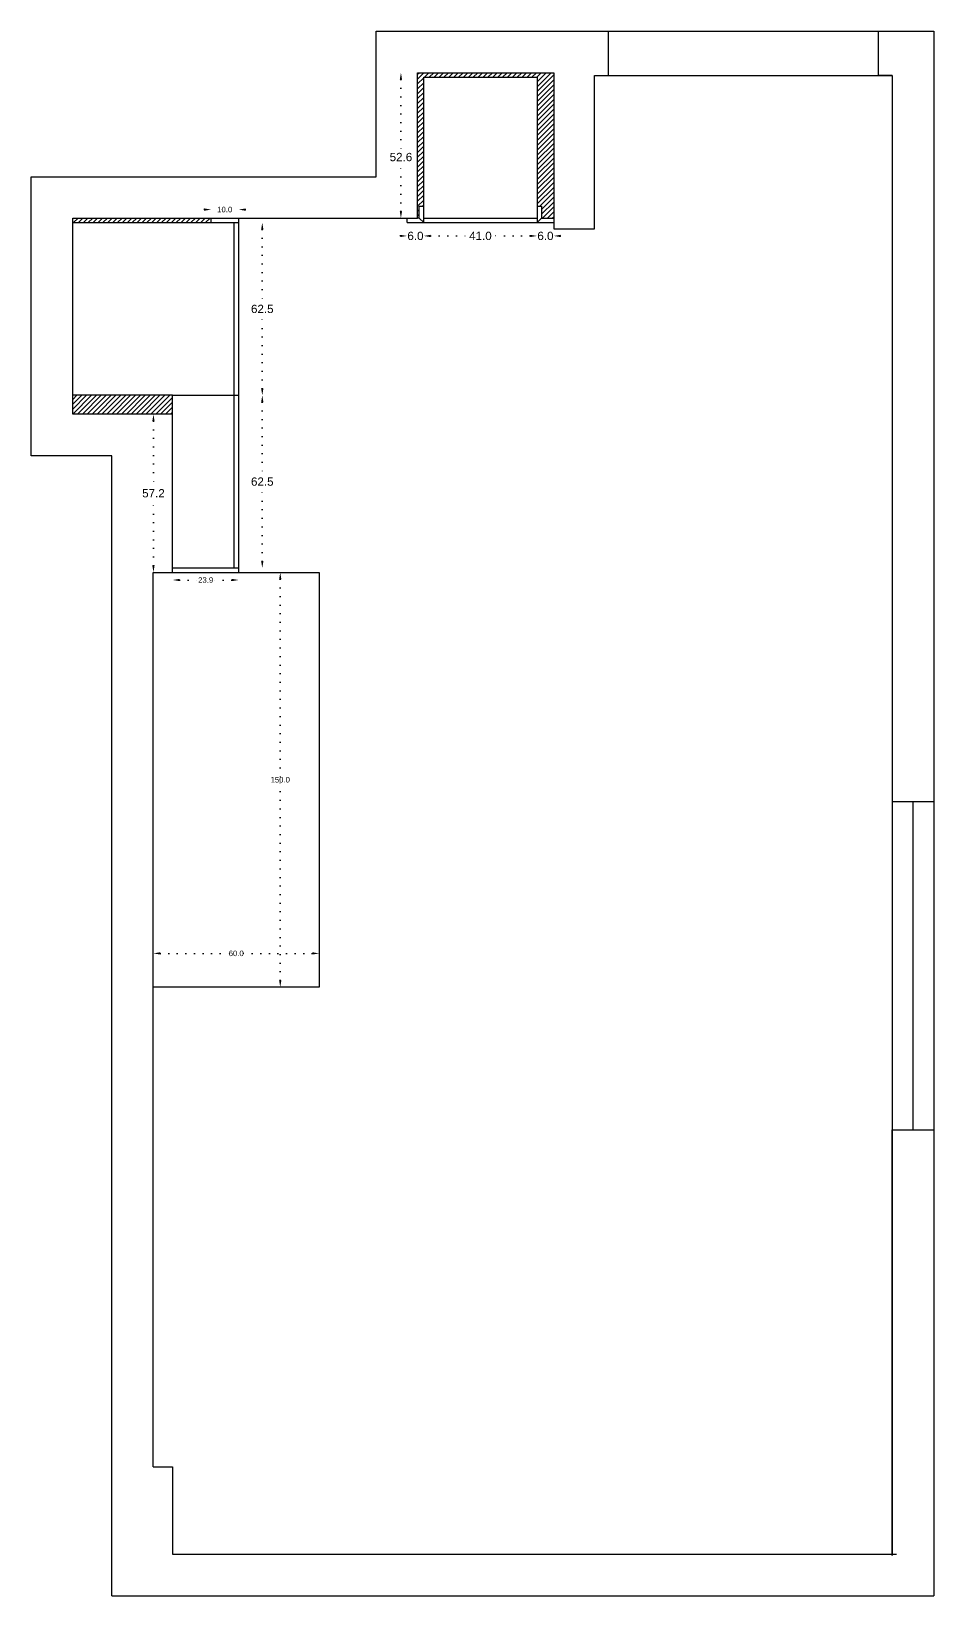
# Model space of a CAD drawing. Header units: centimetres. Extents: x 57 to 5031, y 102 to 2747.
# Drawn here: x 1850 to 2176, y 115 to 681 of the extents above; entities that cross this region are included whole.
import ezdxf

# ---------------------------------------------------------------- set-up
doc = ezdxf.new("R2010")
doc.units = ezdxf.units.CM
doc.header["$MEASUREMENT"] = 0
doc.linetypes.add('ACAD_ISO07W100', pattern=[3, 0, -3])
doc.styles.get("Standard").update_dxf_attribs({"font": 'arial.ttf'})
doc.dimstyles.new('Copy of Standard', dxfattribs={"dimtxt": 2, "dimasz": 2.5, "dimexe": 0.18, "dimexo": 0.0625, "dimgap": 0.09, "dimtad": 0, "dimtih": 1, "dimtoh": 1, "dimdec": 1, "dimzin": 0, "dimdsep": 46, "dimtxsty": 'Standard', "dimcen": 0.09, "dimse1": 1, "dimse2": 1, "dimadec": 0, "dimazin": 0, "dimtfac": 1, "dimtdec": 1, "dimtofl": 0, "dimtmove": 0, "dimatfit": 3, "dimfxl": 1, "dimtolj": 1, "dimtzin": 0, "dimarcsym": 0})
doc.dimstyles.get("Standard").update_dxf_attribs({"dimtxt": 3, "dimasz": 2.5, "dimexe": 0.18, "dimexo": 0.0625, "dimgap": 0.09, "dimtad": 0, "dimtih": 1, "dimtoh": 1, "dimdec": 1, "dimzin": 0, "dimdsep": 46, "dimtxsty": 'Standard', "dimcen": 0.09, "dimse1": 1, "dimse2": 1, "dimadec": 0, "dimazin": 0, "dimtfac": 1, "dimtdec": 1, "dimtofl": 0, "dimtmove": 0, "dimatfit": 3, "dimfxl": 1, "dimtolj": 1, "dimtzin": 0, "dimarcsym": 0})

# ---------------------------------------------------------------- blocks, each defined once
blk = doc.blocks.new('*D55')
at = {"color": 0, "linetype": 'ACAD_ISO07W100', "lineweight": -2, "transparency": 16777216}
for p, q in [((1933.34, 609.27), (1933.34, 582.16)), ((1933.34, 551.82), (1933.34, 578.92))]:
    blk.add_line(p, q, dxfattribs=at)
at = {"color": 0, "transparency": 16777216}
for points in [[(1932.92, 609.27), (1933.76, 609.27), (1933.34, 611.77)], [(1932.92, 551.82), (1933.76, 551.82), (1933.34, 549.32)]]:
    blk.add_solid(points, dxfattribs=at)
at = {"layer": 'Defpoints', "color": 0, "transparency": 16777216}
for p in [(1924.82, 611.77), (1924.82, 549.32), (1933.34, 549.32)]:
    blk.add_point(p, dxfattribs=at)
at = {"color": 0, "transparency": 16777216, "insert": (1933.34, 580.54), "char_height": 3, "attachment_point": 5}
blk.add_mtext('\\A1;62.5', dxfattribs=at)
blk = doc.blocks.new('*D56')
at = {"color": 0, "linetype": 'ACAD_ISO07W100', "lineweight": -2, "transparency": 16777216}
for p, q in [((1933.34, 546.82), (1933.34, 519.71)), ((1933.34, 489.37), (1933.34, 516.47))]:
    blk.add_line(p, q, dxfattribs=at)
at = {"color": 0, "transparency": 16777216}
for points in [[(1932.92, 546.82), (1933.76, 546.82), (1933.34, 549.32)], [(1932.92, 489.37), (1933.76, 489.37), (1933.34, 486.87)]]:
    blk.add_solid(points, dxfattribs=at)
at = {"layer": 'Defpoints', "color": 0, "transparency": 16777216}
for p in [(1924.82, 549.32), (1924.82, 486.87), (1933.34, 486.87)]:
    blk.add_point(p, dxfattribs=at)
at = {"color": 0, "transparency": 16777216, "insert": (1933.34, 518.09), "char_height": 3, "attachment_point": 5}
blk.add_mtext('\\A1;62.5', dxfattribs=at)
blk = doc.blocks.new('*D57')
at = {"color": 0, "linetype": 'ACAD_ISO07W100', "lineweight": -2, "transparency": 16777216}
for p, q in [((1893.99, 539.97), (1893.99, 515.49)), ((1893.99, 487.77), (1893.99, 512.24))]:
    blk.add_line(p, q, dxfattribs=at)
at = {"color": 0, "transparency": 16777216}
for points in [[(1893.57, 539.97), (1894.4, 539.97), (1893.99, 542.47)], [(1893.57, 487.77), (1894.4, 487.77), (1893.99, 485.27)]]:
    blk.add_solid(points, dxfattribs=at)
at = {"layer": 'Defpoints', "color": 0, "transparency": 16777216}
for p in [(1900.92, 542.47), (1893.99, 485.27), (1900.92, 485.27)]:
    blk.add_point(p, dxfattribs=at)
at = {"color": 0, "transparency": 16777216, "insert": (1893.99, 513.87), "char_height": 3, "attachment_point": 5}
blk.add_mtext('\\A1;57.2', dxfattribs=at)
blk = doc.blocks.new('*D58')
at = {"color": 0, "linetype": 'ACAD_ISO07W100', "lineweight": -2, "transparency": 16777216}
for p, q in [((1994.22, 606.95), (2008.18, 606.95)), ((2030.22, 606.95), (2016.26, 606.95))]:
    blk.add_line(p, q, dxfattribs=at)
at = {"color": 0, "transparency": 16777216}
for points in [[(1994.22, 607.36), (1994.22, 606.53), (1991.72, 606.95)], [(2030.22, 607.36), (2030.22, 606.53), (2032.72, 606.95)]]:
    blk.add_solid(points, dxfattribs=at)
at = {"layer": 'Defpoints', "color": 0, "transparency": 16777216}
for p in [(1991.72, 664.37), (2032.72, 664.37), (1991.72, 606.95)]:
    blk.add_point(p, dxfattribs=at)
at = {"color": 0, "transparency": 16777216, "insert": (2012.22, 606.95), "char_height": 3, "attachment_point": 5}
blk.add_mtext('\\A1;41.0', dxfattribs=at)
blk = doc.blocks.new('*D59')
at = {"color": 0, "linetype": 'ACAD_ISO07W100', "lineweight": -2, "transparency": 16777216}
for p, q in [((1983.48, 663.47), (1983.48, 637.09)), ((1983.48, 615.87), (1983.48, 633.85))]:
    blk.add_line(p, q, dxfattribs=at)
at = {"color": 0, "transparency": 16777216}
for points in [[(1983.06, 663.47), (1983.89, 663.47), (1983.48, 665.97)], [(1983.06, 615.87), (1983.89, 615.87), (1983.48, 613.37)]]:
    blk.add_solid(points, dxfattribs=at)
at = {"layer": 'Defpoints', "color": 0, "transparency": 16777216}
for p in [(2032.72, 665.97), (1983.48, 613.37), (2032.72, 613.37)]:
    blk.add_point(p, dxfattribs=at)
at = {"color": 0, "transparency": 16777216, "insert": (1983.48, 635.47), "char_height": 3, "attachment_point": 5}
blk.add_mtext('\\A1;52.6', dxfattribs=at)
blk = doc.blocks.new('*D61')
at = {"color": 0, "linetype": 'ACAD_ISO07W100', "lineweight": -2, "transparency": 16777216}
for p, q in [((2030.22, 606.95), (2027.72, 606.95)), ((2041.22, 606.95), (2043.72, 606.95))]:
    blk.add_line(p, q, dxfattribs=at)
at = {"color": 0, "transparency": 16777216}
for points in [[(2030.22, 607.36), (2030.22, 606.53), (2032.72, 606.95)], [(2041.22, 607.36), (2041.22, 606.53), (2038.72, 606.95)]]:
    blk.add_solid(points, dxfattribs=at)
at = {"layer": 'Defpoints', "color": 0, "transparency": 16777216}
for p in [(2032.72, 611.77), (2038.72, 611.77), (2038.72, 606.95)]:
    blk.add_point(p, dxfattribs=at)
at = {"color": 0, "transparency": 16777216, "insert": (2035.72, 606.95), "char_height": 3, "attachment_point": 5}
blk.add_mtext('\\A1;6.0', dxfattribs=at)
blk = doc.blocks.new('*D62')
at = {"color": 0, "linetype": 'ACAD_ISO07W100', "lineweight": -2, "transparency": 16777216}
for p, q in [((1983.22, 606.95), (1980.72, 606.95)), ((1994.22, 606.95), (1996.72, 606.95))]:
    blk.add_line(p, q, dxfattribs=at)
at = {"color": 0, "transparency": 16777216}
for points in [[(1983.22, 607.36), (1983.22, 606.53), (1985.72, 606.95)], [(1994.22, 607.36), (1994.22, 606.53), (1991.72, 606.95)]]:
    blk.add_solid(points, dxfattribs=at)
at = {"layer": 'Defpoints', "color": 0, "transparency": 16777216}
for p in [(1985.72, 611.77), (1991.72, 611.77), (1985.72, 606.95)]:
    blk.add_point(p, dxfattribs=at)
at = {"color": 0, "transparency": 16777216, "insert": (1988.72, 606.95), "char_height": 3, "attachment_point": 5}
blk.add_mtext('\\A1;6.0', dxfattribs=at)
blk = doc.blocks.new('*D98')
at = {"color": 0, "linetype": 'ACAD_ISO07W100', "lineweight": -2, "transparency": 16777216}
for p, q in [((1903.42, 482.51), (1910.16, 482.51)), ((1922.32, 482.51), (1915.58, 482.51))]:
    blk.add_line(p, q, dxfattribs=at)
at = {"color": 0, "transparency": 16777216}
for points in [[(1903.42, 482.93), (1903.42, 482.1), (1900.92, 482.51)], [(1922.32, 482.93), (1922.32, 482.1), (1924.82, 482.51)]]:
    blk.add_solid(points, dxfattribs=at)
at = {"layer": 'Defpoints', "color": 0, "transparency": 16777216}
for p in [(1900.92, 485.27), (1900.92, 482.51), (1924.82, 485.27)]:
    blk.add_point(p, dxfattribs=at)
at = {"color": 0, "transparency": 16777216, "insert": (1912.87, 482.51), "char_height": 2, "attachment_point": 5}
blk.add_mtext('\\A1;23.9', dxfattribs=at)
blk = doc.blocks.new('*D99')
at = {"color": 0, "linetype": 'ACAD_ISO07W100', "lineweight": -2, "transparency": 16777216}
for p, q in [((1912.32, 616.48), (1909.82, 616.48)), ((1927.32, 616.48), (1929.82, 616.48))]:
    blk.add_line(p, q, dxfattribs=at)
at = {"color": 0, "transparency": 16777216}
for points in [[(1912.32, 616.9), (1912.32, 616.06), (1914.82, 616.48)], [(1927.32, 616.9), (1927.32, 616.06), (1924.82, 616.48)]]:
    blk.add_solid(points, dxfattribs=at)
at = {"layer": 'Defpoints', "color": 0, "transparency": 16777216}
for p in [(1914.82, 613.37), (1924.82, 616.48), (1924.82, 613.37)]:
    blk.add_point(p, dxfattribs=at)
at = {"color": 0, "transparency": 16777216, "insert": (1919.76, 616.48), "char_height": 2, "attachment_point": 5}
blk.add_mtext('\\A1;10.0', dxfattribs=at)
blk = doc.blocks.new('*D283')
at = {"color": 0, "linetype": 'ACAD_ISO07W100', "lineweight": -2, "transparency": 16777216}
for p, q in [((1939.84, 482.77), (1939.84, 411.38)), ((1939.84, 337.77), (1939.84, 409.16))]:
    blk.add_line(p, q, dxfattribs=at)
at = {"color": 0, "transparency": 16777216}
for points in [[(1939.43, 482.77), (1940.26, 482.77), (1939.84, 485.27)], [(1939.43, 337.77), (1940.26, 337.77), (1939.84, 335.27)]]:
    blk.add_solid(points, dxfattribs=at)
at = {"layer": 'Defpoints', "color": 0, "transparency": 16777216}
for p in [(1939.84, 485.27), (1953.92, 485.27), (1953.92, 335.27)]:
    blk.add_point(p, dxfattribs=at)
at = {"color": 0, "transparency": 16777216, "insert": (1939.84, 410.27), "char_height": 2, "attachment_point": 5}
blk.add_mtext('\\A1;150.0', dxfattribs=at)
blk = doc.blocks.new('*D284')
at = {"color": 0, "linetype": 'ACAD_ISO07W100', "lineweight": -2, "transparency": 16777216}
for p, q in [((1896.42, 347.47), (1921.23, 347.47)), ((1951.42, 347.47), (1926.61, 347.47))]:
    blk.add_line(p, q, dxfattribs=at)
at = {"color": 0, "transparency": 16777216}
for points in [[(1896.42, 347.89), (1896.42, 347.06), (1893.92, 347.47)], [(1951.42, 347.89), (1951.42, 347.06), (1953.92, 347.47)]]:
    blk.add_solid(points, dxfattribs=at)
at = {"layer": 'Defpoints', "color": 0, "transparency": 16777216}
for p in [(1953.92, 347.47), (1893.92, 335.27), (1953.92, 335.27)]:
    blk.add_point(p, dxfattribs=at)
at = {"color": 0, "transparency": 16777216, "insert": (1923.92, 347.47), "char_height": 2, "attachment_point": 5}
blk.add_mtext('\\A1;60.0', dxfattribs=at)

msp = doc.modelspace()

# ---------------------------------------------------------------- hatches: boundary and pattern name
h = msp.add_hatch()
h.set_pattern_fill('ANSI31', color=256, scale=10)
h.paths.add_polyline_path([(2038.72, 665.97), (1989.52, 665.97), (1989.52, 613.37), (1990.12, 613.37), (1990.12, 617.77), (1991.72, 617.77), (1991.72, 664.37), (2032.72, 664.37), (2032.72, 617.77), (2034.32, 617.77), (2034.32, 613.37), (2038.72, 613.37)])
h = msp.add_hatch()
h.set_pattern_fill('ANSI31', color=256, scale=10)
h.paths.add_polyline_path([(1914.82, 613.37), (1864.82, 613.37), (1864.82, 611.77), (1914.82, 611.77)])
h = msp.add_hatch()
h.set_pattern_fill('ANSI31', color=256, scale=10)
h.paths.add_polyline_path([(1900.92, 549.32), (1864.82, 549.32), (1864.82, 542.47), (1900.92, 542.47)])

# ---------------------------------------------------------------- linework, layer by layer
for p, q in [((1974.52, 628.37), (1974.52, 680.97)), ((1974.52, 680.97), (2176.12, 680.97)), ((2058.52, 664.97), (2058.52, 680.97)), ((2156.12, 664.97), (2156.12, 680.97)), ((2176.12, 680.97), (2176.12, 115.17)), ((1989.52, 613.37), (1989.52, 665.97)), ((1989.52, 665.97), (2038.72, 665.97)), ((1991.72, 611.77), (1991.72, 664.37)), ((1991.72, 664.37), (2032.72, 664.37)), ((2032.72, 664.37), (2032.72, 611.77)), ((2038.72, 665.97), (2038.72, 609.47)), ((2053.52, 609.47), (2053.52, 664.97)), ((2053.52, 664.97), (2161.12, 664.97)), ((2053.52, 664.97), (2058.52, 664.97)), ((2161.12, 664.97), (2156.12, 664.97)), ((2161.12, 664.97), (2161.12, 129.67)), ((2161.12, 664.97), (2161.12, 402.37)), ((1849.82, 527.47), (1849.82, 628.37)), ((1849.82, 628.37), (1974.52, 628.37)), ((1990.12, 613.37), (1990.12, 617.77)), ((1990.12, 617.77), (1991.72, 617.77)), ((2032.72, 617.77), (2034.32, 617.77)), ((2034.32, 617.77), (2034.32, 613.37)), ((1864.82, 542.47), (1864.82, 613.37)), ((1864.82, 613.37), (1989.52, 613.37)), ((1864.82, 611.77), (1924.82, 611.77)), ((1914.82, 611.77), (1914.82, 613.37)), ((1923.22, 486.87), (1923.22, 611.77)), ((1924.82, 485.27), (1924.82, 613.37)), ((1985.72, 611.77), (1985.72, 613.37)), ((1985.72, 611.77), (2038.72, 611.77)), ((1990.12, 613.37), (1989.52, 613.37)), ((1990.12, 613.37), (1991.72, 611.77)), ((1991.72, 613.37), (2032.72, 613.37)), ((2034.32, 613.37), (2032.72, 611.77)), ((2034.32, 613.37), (2038.72, 613.37)), ((2038.72, 609.47), (2053.52, 609.47)), ((1900.92, 549.32), (1864.82, 549.32)), ((1900.92, 485.27), (1900.92, 549.32)), ((1900.92, 549.32), (1924.82, 549.32)), ((1900.92, 542.47), (1864.82, 542.47)), ((1878.92, 527.47), (1849.82, 527.47)), ((1878.92, 115.17), (1878.92, 527.47)), ((1900.92, 486.87), (1924.82, 486.87)), ((1893.92, 161.77), (1893.92, 485.27)), ((1893.92, 485.27), (1924.82, 485.27)), ((1893.92, 485.27), (1900.92, 485.27)), ((1893.92, 485.27), (1953.92, 485.27)), ((1953.92, 485.27), (1953.92, 335.27)), ((2161.12, 402.37), (2176.12, 402.37)), ((2168.62, 402.37), (2168.62, 283.67)), ((1953.92, 335.27), (1893.92, 335.27)), ((2161.12, 129.67), (2161.12, 283.67)), ((2161.12, 283.67), (2176.12, 283.67)), ((1893.92, 161.77), (1900.92, 161.77)), ((1900.92, 161.77), (1900.92, 130.17)), ((1900.92, 130.17), (2162.62, 130.17)), ((1878.92, 115.17), (2176.12, 115.17))]:
    msp.add_line(p, q)

# ---------------------------------------------------------------- dimensions: what is measured, and where the dimension line sits
dim = msp.add_linear_dim(base=(1983.48, 613.37), p1=(2032.72, 665.97), p2=(2032.72, 613.37), angle=90, dimstyle='Standard')
dim.commit()
dim.dimension.update_dxf_attribs({"geometry": '*D59', "text_midpoint": (1983.48, 635.47), "dimtype": 160})
for base, p1, p2, dimstyle, picture, middle in [((1991.72, 606.95), (2032.72, 664.37), (1991.72, 664.37), 'Standard', '*D58', (2012.22, 606.95)), ((1924.82, 616.48), (1914.82, 613.37), (1924.82, 613.37), 'Copy of Standard', '*D99', (1919.76, 616.48))]:
    dim = msp.add_linear_dim(base=base, p1=p1, p2=p2, dimstyle=dimstyle)
    dim.commit()
    dim.dimension.update_dxf_attribs({"geometry": picture, "text_midpoint": middle, "dimtype": 160})
for base, p1, p2, angle, dimstyle, picture, middle in [((1933.34154439, 549.31650707), (1924.82082007, 611.76650707), (1924.82082007, 549.31650707), 90, 'Standard', '*D55', (1933.34154439, 580.54150707)), ((1933.34154439, 486.86650707), (1924.82082007, 549.31650707), (1924.82082007, 486.86650707), 90, 'Standard', '*D56', (1933.34154439, 518.09150707)), ((1893.99, 485.27), (1900.92, 542.47), (1900.92, 485.27), 90, 'Standard', '*D57', (1893.99, 513.87)), ((1939.84, 485.27), (1953.92, 335.27), (1953.92, 485.27), 270, 'Copy of Standard', '*D283', (1939.84, 410.27))]:
    dim = msp.add_linear_dim(base=base, p1=p1, p2=p2, angle=angle, dimstyle=dimstyle)
    dim.commit()
    dim.dimension.update_dxf_attribs({"geometry": picture, "text_midpoint": middle})
for base, p1, p2, dimstyle, picture, middle in [((1985.72, 606.95), (1991.72, 611.77), (1985.72, 611.77), 'Standard', '*D62', (1988.72, 606.95)), ((2038.72, 606.95), (2032.72, 611.77), (2038.72, 611.77), 'Standard', '*D61', (2035.72, 606.95)), ((1900.92, 482.51), (1924.82, 485.27), (1900.92, 485.27), 'Copy of Standard', '*D98', (1912.87, 482.51)), ((1953.92, 347.47), (1893.92, 335.27), (1953.92, 335.27), 'Copy of Standard', '*D284', (1923.92, 347.47))]:
    dim = msp.add_linear_dim(base=base, p1=p1, p2=p2, dimstyle=dimstyle)
    dim.commit()
    dim.dimension.update_dxf_attribs({"geometry": picture, "text_midpoint": middle})

doc.saveas('drawing.dxf')
